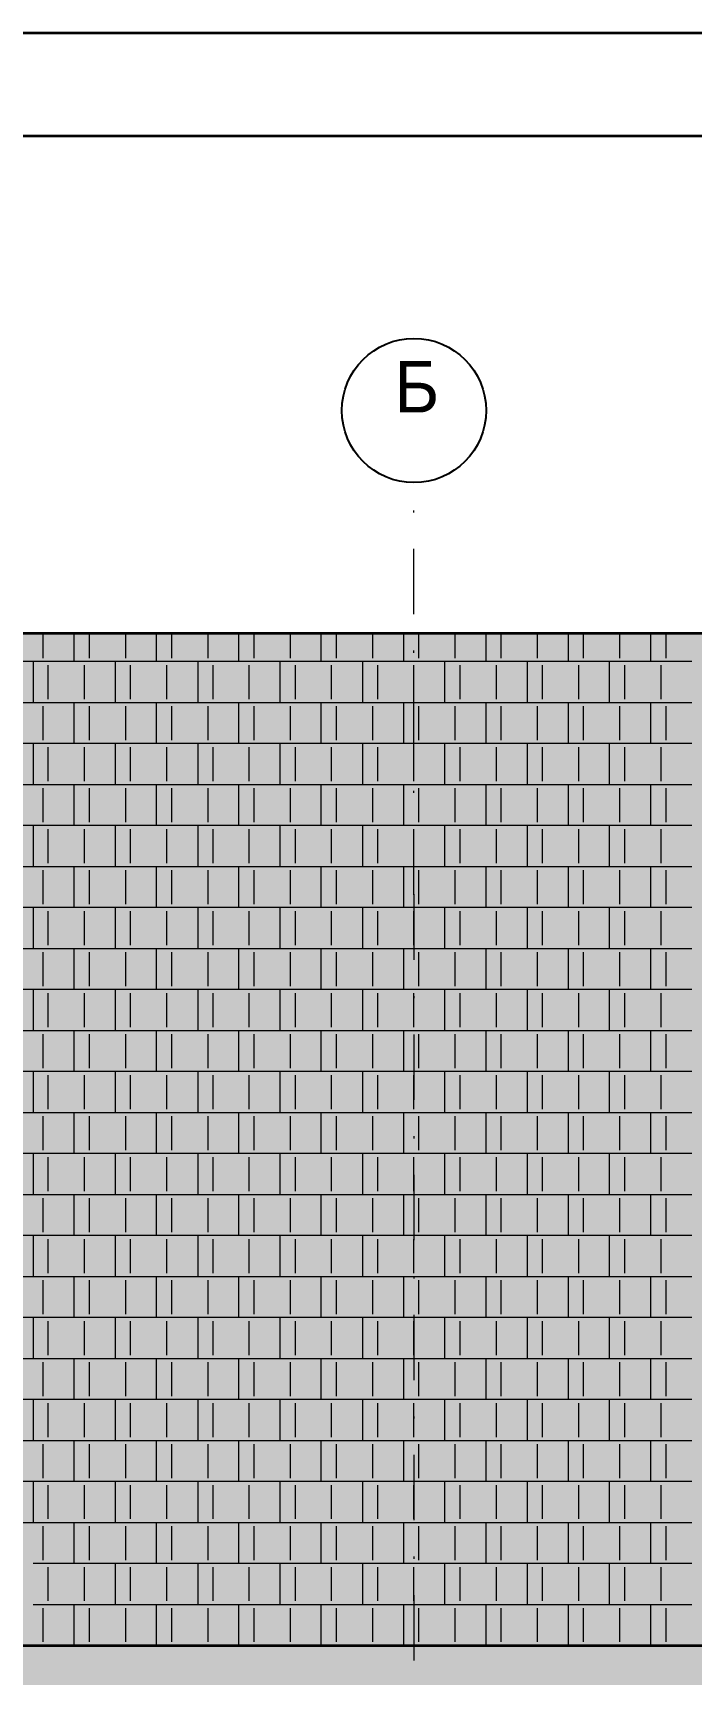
# Model space of a CAD drawing. Header units: millimetres. Extents: x -440 to 2671, y 0 to 297.
# Drawn here: x 2472.1 to 2504.1, y 216.8 to 297 of the extents above; entities that cross this region are included whole.
import ezdxf

# ---------------------------------------------------------------- set-up
doc = ezdxf.new("R2010")
doc.units = ezdxf.units.MM
doc.header["$MEASUREMENT"] = 0
doc.linetypes.add('- Осеви линии', pattern=[6.702778, 3.175, -1.763889, 0, -1.763889])
for name, color, linetype, lineweight, true_color in [('1', 7, 'Continuous', 13, 0x2b2b2b), ('4', 7, 'Continuous', 20, 0x3e3e3e), ('65', 7, 'Continuous', 20, 0x4e4e4e), ('85', 7, 'Continuous', 20, 0x404040)]:
    doc.layers.add(name, color=color, linetype=linetype, lineweight=lineweight, true_color=true_color)
doc.layers.add('41', color=7, linetype='Continuous', lineweight=35)
doc.layers.add('7', color=7, linetype='Continuous', lineweight=25)
doc.layers.add('RGB colored ARCHICAD elements', color=7, linetype='Continuous')
doc.styles.add('GENERATED_STYLE_6', font='GOTHIC.TTF')

# ---------------------------------------------------------------- blocks, each defined once
blk = doc.blocks.new('*X31')
at = {"layer": '1', "color": 250, "linetype": 'Continuous', "lineweight": 13, "true_color": 0x2a2a2a}
for p, q in [((221.504, 266.651), (221.504, 267.842)), ((223.004, 266.48), (223.004, 267.842)), ((223.744, 266.651), (223.744, 267.842)), ((225.504, 266.651), (225.504, 267.842)), ((227.004, 266.48), (227.004, 267.842)), ((227.744, 266.651), (227.744, 267.842)), ((229.504, 266.651), (229.504, 267.842)), ((231.004, 266.48), (231.004, 267.842)), ((231.744, 266.651), (231.744, 267.842)), ((233.504, 266.651), (233.504, 267.842)), ((235.004, 266.48), (235.004, 267.842)), ((235.744, 266.651), (235.744, 267.842)), ((237.504, 266.651), (237.504, 267.842)), ((239.004, 266.48), (239.004, 267.842)), ((239.744, 266.651), (239.744, 267.842)), ((241.504, 266.651), (241.504, 267.842)), ((243.004, 266.48), (243.004, 267.842)), ((243.744, 266.651), (243.744, 267.842)), ((245.504, 266.651), (245.504, 267.842)), ((247.004, 266.48), (247.004, 267.842)), ((247.744, 266.651), (247.744, 267.842)), ((249.504, 266.651), (249.504, 267.842)), ((251.004, 266.48), (251.004, 267.842)), ((251.744, 266.651), (251.744, 267.842)), ((221.004, 266.48), (213.004, 266.48)), ((229.004, 266.48), (221.004, 266.48)), ((221.004, 266.48), (221.004, 264.489)), ((221.744, 264.66), (221.744, 266.309)), ((223.504, 264.66), (223.504, 266.309)), ((225.004, 264.489), (225.004, 266.48)), ((225.744, 264.66), (225.744, 266.309)), ((227.504, 264.66), (227.504, 266.309)), ((237.004, 266.48), (229.004, 266.48)), ((229.004, 266.48), (229.004, 264.489)), ((229.744, 264.66), (229.744, 266.309)), ((231.504, 264.66), (231.504, 266.309)), ((233.004, 264.489), (233.004, 266.48)), ((233.744, 264.66), (233.744, 266.309)), ((235.504, 264.66), (235.504, 266.309)), ((245.004, 266.48), (237.004, 266.48)), ((237.004, 266.48), (237.004, 264.489)), ((237.744, 264.66), (237.744, 266.309)), ((239.504, 264.66), (239.504, 266.309)), ((241.004, 264.489), (241.004, 266.48)), ((241.744, 264.66), (241.744, 266.309)), ((243.504, 264.66), (243.504, 266.309)), ((253.004, 266.48), (245.004, 266.48)), ((245.004, 266.48), (245.004, 264.489)), ((245.744, 264.66), (245.744, 266.309)), ((247.504, 264.66), (247.504, 266.309)), ((249.004, 264.489), (249.004, 266.48)), ((249.744, 264.66), (249.744, 266.309)), ((251.504, 264.66), (251.504, 266.309)), ((213.004, 264.489), (221.004, 264.489)), ((221.004, 264.489), (229.004, 264.489)), ((221.504, 262.669), (221.504, 264.318)), ((223.004, 262.498), (223.004, 264.489)), ((223.744, 262.669), (223.744, 264.318)), ((225.504, 262.669), (225.504, 264.318)), ((227.004, 262.498), (227.004, 264.489)), ((227.744, 262.669), (227.744, 264.318)), ((229.004, 264.489), (237.004, 264.489)), ((229.504, 262.669), (229.504, 264.318)), ((231.004, 262.498), (231.004, 264.489)), ((231.744, 262.669), (231.744, 264.318)), ((233.504, 262.669), (233.504, 264.318)), ((235.004, 262.498), (235.004, 264.489)), ((235.744, 262.669), (235.744, 264.318)), ((237.004, 264.489), (245.004, 264.489)), ((237.504, 262.669), (237.504, 264.318)), ((239.004, 262.498), (239.004, 264.489)), ((239.744, 262.669), (239.744, 264.318)), ((241.504, 262.669), (241.504, 264.318)), ((243.004, 262.498), (243.004, 264.489)), ((243.744, 262.669), (243.744, 264.318)), ((245.004, 264.489), (253.004, 264.489)), ((245.504, 262.669), (245.504, 264.318)), ((247.004, 262.498), (247.004, 264.489)), ((247.744, 262.669), (247.744, 264.318)), ((249.504, 262.669), (249.504, 264.318)), ((251.004, 262.498), (251.004, 264.489)), ((251.744, 262.669), (251.744, 264.318)), ((221.004, 262.498), (213.004, 262.498)), ((229.004, 262.498), (221.004, 262.498)), ((221.004, 262.498), (221.004, 260.508)), ((221.744, 260.679), (221.744, 262.327)), ((223.504, 260.679), (223.504, 262.327)), ((225.004, 260.508), (225.004, 262.498)), ((225.744, 260.679), (225.744, 262.327)), ((227.504, 260.679), (227.504, 262.327)), ((237.004, 262.498), (229.004, 262.498)), ((229.004, 262.498), (229.004, 260.508)), ((229.744, 260.679), (229.744, 262.327)), ((231.504, 260.679), (231.504, 262.327)), ((233.004, 260.508), (233.004, 262.498)), ((233.744, 260.679), (233.744, 262.327)), ((235.504, 260.679), (235.504, 262.327)), ((245.004, 262.498), (237.004, 262.498)), ((237.004, 262.498), (237.004, 260.508)), ((237.744, 260.679), (237.744, 262.327)), ((239.504, 260.679), (239.504, 262.327)), ((241.004, 260.508), (241.004, 262.498)), ((241.744, 260.679), (241.744, 262.327)), ((243.504, 260.679), (243.504, 262.327)), ((253.004, 262.498), (245.004, 262.498)), ((245.004, 262.498), (245.004, 260.508)), ((245.744, 260.679), (245.744, 262.327)), ((247.504, 260.679), (247.504, 262.327)), ((249.004, 260.508), (249.004, 262.498)), ((249.744, 260.679), (249.744, 262.327)), ((251.504, 260.679), (251.504, 262.327)), ((213.004, 260.508), (221.004, 260.508)), ((221.004, 260.508), (229.004, 260.508)), ((221.504, 258.688), (221.504, 260.337)), ((223.004, 258.517), (223.004, 260.508)), ((223.744, 258.688), (223.744, 260.337)), ((225.504, 258.688), (225.504, 260.337)), ((227.004, 258.517), (227.004, 260.508)), ((227.744, 258.688), (227.744, 260.337)), ((229.004, 260.508), (237.004, 260.508)), ((229.504, 258.688), (229.504, 260.337)), ((231.004, 258.517), (231.004, 260.508)), ((231.744, 258.688), (231.744, 260.337)), ((233.504, 258.688), (233.504, 260.337)), ((235.004, 258.517), (235.004, 260.508)), ((235.744, 258.688), (235.744, 260.337)), ((237.004, 260.508), (245.004, 260.508)), ((237.504, 258.688), (237.504, 260.337)), ((239.004, 258.517), (239.004, 260.508)), ((239.744, 258.688), (239.744, 260.337)), ((241.504, 258.688), (241.504, 260.337)), ((243.004, 258.517), (243.004, 260.508)), ((243.744, 258.688), (243.744, 260.337)), ((245.004, 260.508), (253.004, 260.508)), ((245.504, 258.688), (245.504, 260.337)), ((247.004, 258.517), (247.004, 260.508)), ((247.744, 258.688), (247.744, 260.337)), ((249.504, 258.688), (249.504, 260.337)), ((251.004, 258.517), (251.004, 260.508)), ((251.744, 258.688), (251.744, 260.337)), ((221.004, 258.517), (213.004, 258.517)), ((229.004, 258.517), (221.004, 258.517)), ((221.004, 258.517), (221.004, 256.527)), ((221.744, 256.698), (221.744, 258.346)), ((223.504, 256.698), (223.504, 258.346)), ((225.004, 256.527), (225.004, 258.517)), ((225.744, 256.698), (225.744, 258.346)), ((227.504, 256.698), (227.504, 258.346)), ((237.004, 258.517), (229.004, 258.517)), ((229.004, 258.517), (229.004, 256.527)), ((229.744, 256.698), (229.744, 258.346)), ((231.504, 256.698), (231.504, 258.346)), ((233.004, 256.527), (233.004, 258.517)), ((233.744, 256.698), (233.744, 258.346)), ((235.504, 256.698), (235.504, 258.346)), ((245.004, 258.517), (237.004, 258.517)), ((237.004, 258.517), (237.004, 256.527)), ((237.744, 256.698), (237.744, 258.346)), ((239.504, 256.698), (239.504, 258.346)), ((241.004, 256.527), (241.004, 258.517)), ((241.744, 256.698), (241.744, 258.346)), ((243.504, 256.698), (243.504, 258.346)), ((253.004, 258.517), (245.004, 258.517)), ((245.004, 258.517), (245.004, 256.527)), ((245.744, 256.698), (245.744, 258.346)), ((247.504, 256.698), (247.504, 258.346)), ((249.004, 256.527), (249.004, 258.517)), ((249.744, 256.698), (249.744, 258.346)), ((251.504, 256.698), (251.504, 258.346)), ((213.004, 256.527), (221.004, 256.527)), ((221.004, 256.527), (229.004, 256.527)), ((221.504, 254.707), (221.504, 256.356)), ((223.004, 254.536), (223.004, 256.527)), ((223.744, 254.707), (223.744, 256.356)), ((225.504, 254.707), (225.504, 256.356)), ((227.004, 254.536), (227.004, 256.527)), ((227.744, 254.707), (227.744, 256.356)), ((229.004, 256.527), (237.004, 256.527)), ((229.504, 254.707), (229.504, 256.356)), ((231.004, 254.536), (231.004, 256.527)), ((231.744, 254.707), (231.744, 256.356)), ((233.504, 254.707), (233.504, 256.356)), ((235.004, 254.536), (235.004, 256.527)), ((235.744, 254.707), (235.744, 256.356)), ((237.004, 256.527), (245.004, 256.527)), ((237.504, 254.707), (237.504, 256.356)), ((239.004, 254.536), (239.004, 256.527)), ((239.744, 254.707), (239.744, 256.356)), ((241.504, 254.707), (241.504, 256.356)), ((243.004, 254.536), (243.004, 256.527)), ((243.744, 254.707), (243.744, 256.356)), ((245.004, 256.527), (253.004, 256.527)), ((245.504, 254.707), (245.504, 256.356)), ((247.004, 254.536), (247.004, 256.527)), ((247.744, 254.707), (247.744, 256.356)), ((249.504, 254.707), (249.504, 256.356)), ((251.004, 254.536), (251.004, 256.527)), ((251.744, 254.707), (251.744, 256.356)), ((221.004, 254.536), (213.004, 254.536)), ((229.004, 254.536), (221.004, 254.536)), ((221.004, 254.536), (221.004, 252.546)), ((221.744, 252.717), (221.744, 254.365)), ((223.504, 252.717), (223.504, 254.365)), ((225.004, 252.546), (225.004, 254.536)), ((225.744, 252.717), (225.744, 254.365)), ((227.504, 252.717), (227.504, 254.365)), ((237.004, 254.536), (229.004, 254.536)), ((229.004, 254.536), (229.004, 252.546)), ((229.744, 252.717), (229.744, 254.365)), ((231.504, 252.717), (231.504, 254.365)), ((233.004, 252.546), (233.004, 254.536)), ((233.744, 252.717), (233.744, 254.365)), ((235.504, 252.717), (235.504, 254.365)), ((245.004, 254.536), (237.004, 254.536)), ((237.004, 254.536), (237.004, 252.546)), ((237.744, 252.717), (237.744, 254.365)), ((239.504, 252.717), (239.504, 254.365)), ((241.004, 252.546), (241.004, 254.536)), ((241.744, 252.717), (241.744, 254.365)), ((243.504, 252.717), (243.504, 254.365)), ((253.004, 254.536), (245.004, 254.536)), ((245.004, 254.536), (245.004, 252.546)), ((245.744, 252.717), (245.744, 254.365)), ((247.504, 252.717), (247.504, 254.365)), ((249.004, 252.546), (249.004, 254.536)), ((249.744, 252.717), (249.744, 254.365)), ((251.504, 252.717), (251.504, 254.365)), ((213.004, 252.546), (221.004, 252.546)), ((221.004, 252.546), (229.004, 252.546)), ((221.504, 250.726), (221.504, 252.375)), ((223.004, 250.555), (223.004, 252.546)), ((223.744, 250.726), (223.744, 252.375)), ((225.504, 250.726), (225.504, 252.375)), ((227.004, 250.555), (227.004, 252.546)), ((227.744, 250.726), (227.744, 252.375)), ((229.004, 252.546), (237.004, 252.546)), ((229.504, 250.726), (229.504, 252.375)), ((231.004, 250.555), (231.004, 252.546)), ((231.744, 250.726), (231.744, 252.375)), ((233.504, 250.726), (233.504, 252.375)), ((235.004, 250.555), (235.004, 252.546)), ((235.744, 250.726), (235.744, 252.375)), ((237.004, 252.546), (245.004, 252.546)), ((237.504, 250.726), (237.504, 252.375)), ((239.004, 250.555), (239.004, 252.546)), ((239.744, 250.726), (239.744, 252.375)), ((241.504, 250.726), (241.504, 252.375)), ((243.004, 250.555), (243.004, 252.546)), ((243.744, 250.726), (243.744, 252.375)), ((245.004, 252.546), (253.004, 252.546)), ((245.504, 250.726), (245.504, 252.375)), ((247.004, 250.555), (247.004, 252.546)), ((247.744, 250.726), (247.744, 252.375)), ((249.504, 250.726), (249.504, 252.375)), ((251.004, 250.555), (251.004, 252.546)), ((251.744, 250.726), (251.744, 252.375)), ((221.004, 250.555), (213.004, 250.555)), ((229.004, 250.555), (221.004, 250.555)), ((221.004, 250.555), (221.004, 248.565)), ((221.744, 248.736), (221.744, 250.384)), ((223.504, 248.736), (223.504, 250.384)), ((225.004, 248.565), (225.004, 250.555)), ((225.744, 248.736), (225.744, 250.384)), ((227.504, 248.736), (227.504, 250.384)), ((237.004, 250.555), (229.004, 250.555)), ((229.004, 250.555), (229.004, 248.565)), ((229.744, 248.736), (229.744, 250.384)), ((231.504, 248.736), (231.504, 250.384)), ((233.004, 248.565), (233.004, 250.555)), ((233.744, 248.736), (233.744, 250.384)), ((235.504, 248.736), (235.504, 250.384)), ((245.004, 250.555), (237.004, 250.555)), ((237.004, 250.555), (237.004, 248.565)), ((237.744, 248.736), (237.744, 250.384)), ((239.504, 248.736), (239.504, 250.384)), ((241.004, 248.565), (241.004, 250.555)), ((241.744, 248.736), (241.744, 250.384)), ((243.504, 248.736), (243.504, 250.384)), ((253.004, 250.555), (245.004, 250.555)), ((245.004, 250.555), (245.004, 248.565)), ((245.744, 248.736), (245.744, 250.384)), ((247.504, 248.736), (247.504, 250.384)), ((249.004, 248.565), (249.004, 250.555)), ((249.744, 248.736), (249.744, 250.384)), ((251.504, 248.736), (251.504, 250.384)), ((213.004, 248.565), (221.004, 248.565)), ((221.004, 248.565), (229.004, 248.565)), ((221.504, 246.745), (221.504, 248.394)), ((223.004, 246.574), (223.004, 248.565)), ((223.744, 246.745), (223.744, 248.394)), ((225.504, 246.745), (225.504, 248.394)), ((227.004, 246.574), (227.004, 248.565)), ((227.744, 246.745), (227.744, 248.394)), ((229.004, 248.565), (237.004, 248.565)), ((229.504, 246.745), (229.504, 248.394)), ((231.004, 246.574), (231.004, 248.565)), ((231.744, 246.745), (231.744, 248.394)), ((233.504, 246.745), (233.504, 248.394)), ((235.004, 246.574), (235.004, 248.565)), ((235.744, 246.745), (235.744, 248.394)), ((237.004, 248.565), (245.004, 248.565)), ((237.504, 246.745), (237.504, 248.394)), ((239.004, 246.574), (239.004, 248.565)), ((239.744, 246.745), (239.744, 248.394)), ((241.504, 246.745), (241.504, 248.394)), ((243.004, 246.574), (243.004, 248.565)), ((243.744, 246.745), (243.744, 248.394)), ((245.004, 248.565), (253.004, 248.565)), ((245.504, 246.745), (245.504, 248.394)), ((247.004, 246.574), (247.004, 248.565)), ((247.744, 246.745), (247.744, 248.394)), ((249.504, 246.745), (249.504, 248.394)), ((251.004, 246.574), (251.004, 248.565)), ((251.744, 246.745), (251.744, 248.394)), ((221.004, 246.574), (213.004, 246.574)), ((229.004, 246.574), (221.004, 246.574)), ((221.004, 246.574), (221.004, 244.583)), ((221.744, 244.754), (221.744, 246.403)), ((223.504, 244.754), (223.504, 246.403)), ((225.004, 244.583), (225.004, 246.574)), ((225.744, 244.754), (225.744, 246.403)), ((227.504, 244.754), (227.504, 246.403)), ((237.004, 246.574), (229.004, 246.574)), ((229.004, 246.574), (229.004, 244.583)), ((229.744, 244.754), (229.744, 246.403)), ((231.504, 244.754), (231.504, 246.403)), ((233.004, 244.583), (233.004, 246.574)), ((233.744, 244.754), (233.744, 246.403)), ((235.504, 244.754), (235.504, 246.403)), ((245.004, 246.574), (237.004, 246.574)), ((237.004, 246.574), (237.004, 244.583)), ((237.744, 244.754), (237.744, 246.403)), ((239.504, 244.754), (239.504, 246.403)), ((241.004, 244.583), (241.004, 246.574)), ((241.744, 244.754), (241.744, 246.403)), ((243.504, 244.754), (243.504, 246.403)), ((253.004, 246.574), (245.004, 246.574)), ((245.004, 246.574), (245.004, 244.583)), ((245.744, 244.754), (245.744, 246.403)), ((247.504, 244.754), (247.504, 246.403)), ((249.004, 244.583), (249.004, 246.574)), ((249.744, 244.754), (249.744, 246.403)), ((251.504, 244.754), (251.504, 246.403)), ((213.004, 244.583), (221.004, 244.583)), ((221.004, 244.583), (229.004, 244.583)), ((221.504, 242.764), (221.504, 244.412)), ((223.004, 242.593), (223.004, 244.583)), ((223.744, 242.764), (223.744, 244.412)), ((225.504, 242.764), (225.504, 244.412)), ((227.004, 242.593), (227.004, 244.583)), ((227.744, 242.764), (227.744, 244.412)), ((229.004, 244.583), (237.004, 244.583)), ((229.504, 242.764), (229.504, 244.412)), ((231.004, 242.593), (231.004, 244.583)), ((231.744, 242.764), (231.744, 244.412)), ((233.504, 242.764), (233.504, 244.412)), ((235.004, 242.593), (235.004, 244.583)), ((235.744, 242.764), (235.744, 244.412)), ((237.004, 244.583), (245.004, 244.583)), ((237.504, 242.764), (237.504, 244.412)), ((239.004, 242.593), (239.004, 244.583)), ((239.744, 242.764), (239.744, 244.412)), ((241.504, 242.764), (241.504, 244.412)), ((243.004, 242.593), (243.004, 244.583)), ((243.744, 242.764), (243.744, 244.412)), ((245.004, 244.583), (253.004, 244.583)), ((245.504, 242.764), (245.504, 244.412)), ((247.004, 242.593), (247.004, 244.583)), ((247.744, 242.764), (247.744, 244.412)), ((249.504, 242.764), (249.504, 244.412)), ((251.004, 242.593), (251.004, 244.583)), ((251.744, 242.764), (251.744, 244.412)), ((221.004, 242.593), (213.004, 242.593)), ((229.004, 242.593), (221.004, 242.593)), ((221.004, 242.593), (221.004, 240.602)), ((221.744, 240.773), (221.744, 242.422)), ((223.504, 240.773), (223.504, 242.422)), ((225.004, 240.602), (225.004, 242.593)), ((225.744, 240.773), (225.744, 242.422)), ((227.504, 240.773), (227.504, 242.422)), ((237.004, 242.593), (229.004, 242.593)), ((229.004, 242.593), (229.004, 240.602)), ((229.744, 240.773), (229.744, 242.422)), ((231.504, 240.773), (231.504, 242.422)), ((233.004, 240.602), (233.004, 242.593)), ((233.744, 240.773), (233.744, 242.422)), ((235.504, 240.773), (235.504, 242.422)), ((245.004, 242.593), (237.004, 242.593)), ((237.004, 242.593), (237.004, 240.602)), ((237.744, 240.773), (237.744, 242.422)), ((239.504, 240.773), (239.504, 242.422)), ((241.004, 240.602), (241.004, 242.593)), ((241.744, 240.773), (241.744, 242.422)), ((243.504, 240.773), (243.504, 242.422)), ((253.004, 242.593), (245.004, 242.593)), ((245.004, 242.593), (245.004, 240.602)), ((245.744, 240.773), (245.744, 242.422)), ((247.504, 240.773), (247.504, 242.422)), ((249.004, 240.602), (249.004, 242.593)), ((249.744, 240.773), (249.744, 242.422)), ((251.504, 240.773), (251.504, 242.422)), ((213.004, 240.602), (221.004, 240.602)), ((221.004, 240.602), (229.004, 240.602)), ((221.504, 238.783), (221.504, 240.431)), ((223.004, 238.612), (223.004, 240.602)), ((223.744, 238.783), (223.744, 240.431)), ((225.504, 238.783), (225.504, 240.431)), ((227.004, 238.612), (227.004, 240.602)), ((227.744, 238.783), (227.744, 240.431)), ((229.004, 240.602), (237.004, 240.602)), ((229.504, 238.783), (229.504, 240.431)), ((231.004, 238.612), (231.004, 240.602)), ((231.744, 238.783), (231.744, 240.431)), ((233.504, 238.783), (233.504, 240.431)), ((235.004, 238.612), (235.004, 240.602)), ((235.744, 238.783), (235.744, 240.431)), ((237.004, 240.602), (245.004, 240.602)), ((237.504, 238.783), (237.504, 240.431)), ((239.004, 238.612), (239.004, 240.602)), ((239.744, 238.783), (239.744, 240.431)), ((241.504, 238.783), (241.504, 240.431)), ((243.004, 238.612), (243.004, 240.602)), ((243.744, 238.783), (243.744, 240.431)), ((245.004, 240.602), (253.004, 240.602)), ((245.504, 238.783), (245.504, 240.431)), ((247.004, 238.612), (247.004, 240.602)), ((247.744, 238.783), (247.744, 240.431)), ((249.504, 238.783), (249.504, 240.431)), ((251.004, 238.612), (251.004, 240.602)), ((251.744, 238.783), (251.744, 240.431)), ((221.004, 238.612), (213.004, 238.612)), ((229.004, 238.612), (221.004, 238.612)), ((221.004, 238.612), (221.004, 236.621)), ((221.744, 236.792), (221.744, 238.441)), ((223.504, 236.792), (223.504, 238.441)), ((225.004, 236.621), (225.004, 238.612)), ((225.744, 236.792), (225.744, 238.441)), ((227.504, 236.792), (227.504, 238.441)), ((237.004, 238.612), (229.004, 238.612)), ((229.004, 238.612), (229.004, 236.621)), ((229.744, 236.792), (229.744, 238.441)), ((231.504, 236.792), (231.504, 238.441)), ((233.004, 236.621), (233.004, 238.612)), ((233.744, 236.792), (233.744, 238.441)), ((235.504, 236.792), (235.504, 238.441)), ((245.004, 238.612), (237.004, 238.612)), ((237.004, 238.612), (237.004, 236.621)), ((237.744, 236.792), (237.744, 238.441)), ((239.504, 236.792), (239.504, 238.441)), ((241.004, 236.621), (241.004, 238.612)), ((241.744, 236.792), (241.744, 238.441)), ((243.504, 236.792), (243.504, 238.441)), ((253.004, 238.612), (245.004, 238.612)), ((245.004, 238.612), (245.004, 236.621)), ((245.744, 236.792), (245.744, 238.441)), ((247.504, 236.792), (247.504, 238.441)), ((249.004, 236.621), (249.004, 238.612)), ((249.744, 236.792), (249.744, 238.441)), ((251.504, 236.792), (251.504, 238.441)), ((213.004, 236.621), (221.004, 236.621)), ((221.004, 236.621), (229.004, 236.621)), ((223.004, 234.631), (223.004, 236.621)), ((227.004, 234.631), (227.004, 236.621)), ((229.004, 236.621), (237.004, 236.621)), ((231.004, 234.631), (231.004, 236.621)), ((235.004, 234.631), (235.004, 236.621)), ((237.004, 236.621), (245.004, 236.621)), ((239.004, 234.631), (239.004, 236.621)), ((243.004, 234.631), (243.004, 236.621)), ((245.004, 236.621), (253.004, 236.621)), ((247.004, 234.631), (247.004, 236.621)), ((251.004, 234.631), (251.004, 236.621)), ((221.504, 234.802), (221.504, 236.45)), ((223.744, 234.802), (223.744, 236.45)), ((225.504, 234.802), (225.504, 236.45)), ((227.744, 234.802), (227.744, 236.45)), ((229.504, 234.802), (229.504, 236.45)), ((231.744, 234.802), (231.744, 236.45)), ((233.504, 234.802), (233.504, 236.45)), ((235.744, 234.802), (235.744, 236.45)), ((237.504, 234.802), (237.504, 236.45)), ((239.744, 234.802), (239.744, 236.45)), ((241.504, 234.802), (241.504, 236.45)), ((243.744, 234.802), (243.744, 236.45)), ((245.504, 234.802), (245.504, 236.45)), ((247.744, 234.802), (247.744, 236.45)), ((249.504, 234.802), (249.504, 236.45)), ((251.744, 234.802), (251.744, 236.45)), ((221.004, 234.631), (213.004, 234.631)), ((229.004, 234.631), (221.004, 234.631)), ((221.004, 234.631), (221.004, 232.64)), ((221.744, 232.811), (221.744, 234.46)), ((223.504, 232.811), (223.504, 234.46)), ((225.004, 232.64), (225.004, 234.631)), ((225.744, 232.811), (225.744, 234.46)), ((227.504, 232.811), (227.504, 234.46)), ((237.004, 234.631), (229.004, 234.631)), ((229.004, 234.631), (229.004, 232.64)), ((229.744, 232.811), (229.744, 234.46)), ((231.504, 232.811), (231.504, 234.46)), ((233.004, 232.64), (233.004, 234.631)), ((233.744, 232.811), (233.744, 234.46)), ((235.504, 232.811), (235.504, 234.46)), ((245.004, 234.631), (237.004, 234.631)), ((237.004, 234.631), (237.004, 232.64)), ((237.744, 232.811), (237.744, 234.46)), ((239.504, 232.811), (239.504, 234.46)), ((241.004, 232.64), (241.004, 234.631)), ((241.744, 232.811), (241.744, 234.46)), ((243.504, 232.811), (243.504, 234.46)), ((253.004, 234.631), (245.004, 234.631)), ((245.004, 234.631), (245.004, 232.64)), ((245.744, 232.811), (245.744, 234.46)), ((247.504, 232.811), (247.504, 234.46)), ((249.004, 232.64), (249.004, 234.631)), ((249.744, 232.811), (249.744, 234.46)), ((251.504, 232.811), (251.504, 234.46)), ((213.004, 232.64), (221.004, 232.64)), ((221.004, 232.64), (229.004, 232.64)), ((223.004, 230.65), (223.004, 232.64)), ((227.004, 230.65), (227.004, 232.64)), ((229.004, 232.64), (237.004, 232.64)), ((231.004, 230.65), (231.004, 232.64)), ((235.004, 230.65), (235.004, 232.64)), ((237.004, 232.64), (245.004, 232.64)), ((239.004, 230.65), (239.004, 232.64)), ((243.004, 230.65), (243.004, 232.64)), ((245.004, 232.64), (253.004, 232.64)), ((247.004, 230.65), (247.004, 232.64)), ((251.004, 230.65), (251.004, 232.64)), ((221.504, 230.821), (221.504, 232.469)), ((223.744, 230.821), (223.744, 232.469)), ((225.504, 230.821), (225.504, 232.469)), ((227.744, 230.821), (227.744, 232.469)), ((229.504, 230.821), (229.504, 232.469)), ((231.744, 230.821), (231.744, 232.469)), ((233.504, 230.821), (233.504, 232.469)), ((235.744, 230.821), (235.744, 232.469)), ((237.504, 230.821), (237.504, 232.469)), ((239.744, 230.821), (239.744, 232.469)), ((241.504, 230.821), (241.504, 232.469)), ((243.744, 230.821), (243.744, 232.469)), ((245.504, 230.821), (245.504, 232.469)), ((247.744, 230.821), (247.744, 232.469)), ((249.504, 230.821), (249.504, 232.469)), ((251.744, 230.821), (251.744, 232.469)), ((221.004, 230.65), (213.004, 230.65)), ((229.004, 230.65), (221.004, 230.65)), ((221.004, 230.65), (221.004, 228.659)), ((221.744, 228.83), (221.744, 230.479)), ((223.504, 228.83), (223.504, 230.479)), ((225.004, 228.659), (225.004, 230.65)), ((225.744, 228.83), (225.744, 230.479)), ((227.504, 228.83), (227.504, 230.479)), ((237.004, 230.65), (229.004, 230.65)), ((229.004, 230.65), (229.004, 228.659)), ((229.744, 228.83), (229.744, 230.479)), ((231.504, 228.83), (231.504, 230.479)), ((233.004, 228.659), (233.004, 230.65)), ((233.744, 228.83), (233.744, 230.479)), ((235.504, 228.83), (235.504, 230.479)), ((245.004, 230.65), (237.004, 230.65)), ((237.004, 230.65), (237.004, 228.659)), ((237.744, 228.83), (237.744, 230.479)), ((239.504, 228.83), (239.504, 230.479)), ((241.004, 228.659), (241.004, 230.65)), ((241.744, 228.83), (241.744, 230.479)), ((243.504, 228.83), (243.504, 230.479)), ((253.004, 230.65), (245.004, 230.65)), ((245.004, 230.65), (245.004, 228.659)), ((245.744, 228.83), (245.744, 230.479)), ((247.504, 228.83), (247.504, 230.479)), ((249.004, 228.659), (249.004, 230.65)), ((249.744, 228.83), (249.744, 230.479)), ((251.504, 228.83), (251.504, 230.479)), ((213.004, 228.659), (221.004, 228.659)), ((221.004, 228.659), (229.004, 228.659)), ((223.004, 226.668), (223.004, 228.659)), ((227.004, 226.668), (227.004, 228.659)), ((229.004, 228.659), (237.004, 228.659)), ((231.004, 226.668), (231.004, 228.659)), ((235.004, 226.668), (235.004, 228.659)), ((237.004, 228.659), (245.004, 228.659)), ((239.004, 226.668), (239.004, 228.659)), ((243.004, 226.668), (243.004, 228.659)), ((245.004, 228.659), (253.004, 228.659)), ((247.004, 226.668), (247.004, 228.659)), ((251.004, 226.668), (251.004, 228.659)), ((221.504, 226.839), (221.504, 228.488)), ((223.744, 226.839), (223.744, 228.488)), ((225.504, 226.839), (225.504, 228.488)), ((227.744, 226.839), (227.744, 228.488)), ((229.504, 226.839), (229.504, 228.488)), ((231.744, 226.839), (231.744, 228.488)), ((233.504, 226.839), (233.504, 228.488)), ((235.744, 226.839), (235.744, 228.488)), ((237.504, 226.839), (237.504, 228.488)), ((239.744, 226.839), (239.744, 228.488)), ((241.504, 226.839), (241.504, 228.488)), ((243.744, 226.839), (243.744, 228.488)), ((245.504, 226.839), (245.504, 228.488)), ((247.744, 226.839), (247.744, 228.488)), ((249.504, 226.839), (249.504, 228.488)), ((251.744, 226.839), (251.744, 228.488)), ((221.004, 226.668), (213.004, 226.668)), ((229.004, 226.668), (221.004, 226.668)), ((221.004, 226.668), (221.004, 224.678)), ((221.744, 224.849), (221.744, 226.497)), ((223.504, 224.849), (223.504, 226.497)), ((225.004, 224.678), (225.004, 226.668)), ((225.744, 224.849), (225.744, 226.497)), ((227.504, 224.849), (227.504, 226.497)), ((237.004, 226.668), (229.004, 226.668)), ((229.004, 226.668), (229.004, 224.678)), ((229.744, 224.849), (229.744, 226.497)), ((231.504, 224.849), (231.504, 226.497)), ((233.004, 224.678), (233.004, 226.668)), ((233.744, 224.849), (233.744, 226.497)), ((235.504, 224.849), (235.504, 226.497)), ((245.004, 226.668), (237.004, 226.668)), ((237.004, 226.668), (237.004, 224.678)), ((237.744, 224.849), (237.744, 226.497)), ((239.504, 224.849), (239.504, 226.497)), ((241.004, 224.678), (241.004, 226.668)), ((241.744, 224.849), (241.744, 226.497)), ((243.504, 224.849), (243.504, 226.497)), ((253.004, 226.668), (245.004, 226.668)), ((245.004, 226.668), (245.004, 224.678)), ((245.744, 224.849), (245.744, 226.497)), ((247.504, 224.849), (247.504, 226.497)), ((249.004, 224.678), (249.004, 226.668)), ((249.744, 224.849), (249.744, 226.497)), ((251.504, 224.849), (251.504, 226.497)), ((213.004, 224.678), (221.004, 224.678)), ((221.004, 224.678), (229.004, 224.678)), ((223.004, 222.687), (223.004, 224.678)), ((227.004, 222.687), (227.004, 224.678)), ((229.004, 224.678), (237.004, 224.678)), ((231.004, 222.687), (231.004, 224.678)), ((235.004, 222.687), (235.004, 224.678)), ((237.004, 224.678), (245.004, 224.678)), ((239.004, 222.687), (239.004, 224.678)), ((243.004, 222.687), (243.004, 224.678)), ((245.004, 224.678), (253.004, 224.678)), ((247.004, 222.687), (247.004, 224.678)), ((251.004, 222.687), (251.004, 224.678)), ((221.504, 222.858), (221.504, 224.507)), ((223.744, 222.858), (223.744, 224.507)), ((225.504, 222.858), (225.504, 224.507)), ((227.744, 222.858), (227.744, 224.507)), ((229.504, 222.858), (229.504, 224.507)), ((231.744, 222.858), (231.744, 224.507)), ((233.504, 222.858), (233.504, 224.507)), ((235.744, 222.858), (235.744, 224.507)), ((237.504, 222.858), (237.504, 224.507)), ((239.744, 222.858), (239.744, 224.507)), ((241.504, 222.858), (241.504, 224.507)), ((243.744, 222.858), (243.744, 224.507)), ((245.504, 222.858), (245.504, 224.507)), ((247.744, 222.858), (247.744, 224.507)), ((249.504, 222.858), (249.504, 224.507)), ((251.744, 222.858), (251.744, 224.507)), ((229.004, 222.687), (221.004, 222.687)), ((221.744, 220.868), (221.744, 222.516)), ((223.504, 220.868), (223.504, 222.516)), ((225.004, 220.697), (225.004, 222.687)), ((225.744, 220.868), (225.744, 222.516)), ((227.504, 220.868), (227.504, 222.516)), ((237.004, 222.687), (229.004, 222.687)), ((229.004, 222.687), (229.004, 220.697)), ((229.744, 220.868), (229.744, 222.516)), ((231.504, 220.868), (231.504, 222.516)), ((233.004, 220.697), (233.004, 222.687)), ((233.744, 220.868), (233.744, 222.516)), ((235.504, 220.868), (235.504, 222.516)), ((245.004, 222.687), (237.004, 222.687)), ((237.004, 222.687), (237.004, 220.697)), ((237.744, 220.868), (237.744, 222.516)), ((239.504, 220.868), (239.504, 222.516)), ((241.004, 220.697), (241.004, 222.687)), ((241.744, 220.868), (241.744, 222.516)), ((243.504, 220.868), (243.504, 222.516)), ((253.004, 222.687), (245.004, 222.687)), ((245.004, 222.687), (245.004, 220.697)), ((245.744, 220.868), (245.744, 222.516)), ((247.504, 220.868), (247.504, 222.516)), ((249.004, 220.697), (249.004, 222.687)), ((249.744, 220.868), (249.744, 222.516)), ((251.504, 220.868), (251.504, 222.516)), ((221.004, 220.697), (229.004, 220.697)), ((223.004, 218.706), (223.004, 220.697)), ((227.004, 218.706), (227.004, 220.697)), ((229.004, 220.697), (237.004, 220.697)), ((231.004, 218.706), (231.004, 220.697)), ((235.004, 218.706), (235.004, 220.697)), ((237.004, 220.697), (245.004, 220.697)), ((239.004, 218.706), (239.004, 220.697)), ((243.004, 218.706), (243.004, 220.697)), ((245.004, 220.697), (253.004, 220.697)), ((247.004, 218.706), (247.004, 220.697)), ((251.004, 218.706), (251.004, 220.697)), ((221.504, 218.877), (221.504, 220.526)), ((223.744, 218.877), (223.744, 220.526)), ((225.504, 218.877), (225.504, 220.526)), ((227.744, 218.877), (227.744, 220.526)), ((229.504, 218.877), (229.504, 220.526)), ((231.744, 218.877), (231.744, 220.526)), ((233.504, 218.877), (233.504, 220.526)), ((235.744, 218.877), (235.744, 220.526)), ((237.504, 218.877), (237.504, 220.526)), ((239.744, 218.877), (239.744, 220.526)), ((241.504, 218.877), (241.504, 220.526)), ((243.744, 218.877), (243.744, 220.526)), ((245.504, 218.877), (245.504, 220.526)), ((247.744, 218.877), (247.744, 220.526)), ((249.504, 218.877), (249.504, 220.526)), ((251.744, 218.877), (251.744, 220.526)), ((229.004, 218.706), (221.004, 218.706)), ((237.004, 218.706), (229.004, 218.706)), ((245.004, 218.706), (237.004, 218.706)), ((253.004, 218.706), (245.004, 218.706))]:
    blk.add_line(p, q, dxfattribs=at)

msp = doc.modelspace()

# ---------------------------------------------------------------- hatches: boundary and pattern name
at = {"layer": 'RGB colored ARCHICAD elements', "linetype": 'Continuous', "lineweight": 0, "true_color": 0x7a7878}
h = msp.add_hatch(color=8, dxfattribs=at)
h.paths.add_polyline_path([(2416.133, 267.842), (2416.133, 218.706), (2554.133, 218.706), (2554.133, 262.383), (2539.133, 267.842)])
h.paths.add_polyline_path([(2519.101, 235.04), (2519.025, 235.18), (2519.025, 241.172), (2521.025, 241.172), (2521.025, 235.18), (2520.949, 235.04), (2520.732, 234.922), (2520.407, 234.843), (2520.025, 234.816), (2519.642, 234.843), (2519.318, 234.922)], flags=0)
at = {"layer": 'RGB colored ARCHICAD elements', "linetype": 'Continuous', "lineweight": 0, "true_color": 0xccbeac}
msp.add_hatch(color=9, dxfattribs=at).paths.add_polyline_path([(2416.133, 218.706), (2416.133, 216.791), (2554.133, 216.791), (2554.133, 218.706)])

# ---------------------------------------------------------------- linework, layer by layer
at = {"layer": '4', "color": 250, "linetype": '- Осеви линии', "lineweight": 20, "true_color": 0x2a2a2a}
for q in [(2490.633, 275.172), (2490.633, 85.172)]:
    msp.add_line((2490.633, 255.172), q, dxfattribs=at)
msp.add_point((2490.633, 255.172), dxfattribs=at)
msp.add_point((2490.633, 255.172), dxfattribs=at)
at = {"layer": '41', "linetype": 'Continuous', "lineweight": 35}
for p, q in [((2539.133, 267.842), (2416.133, 267.842)), ((2416.133, 218.706), (2554.133, 218.706))]:
    msp.add_line(p, q, dxfattribs=at)
at = {"layer": '41', "color": 7, "linetype": 'Continuous', "lineweight": 35, "flags": 128}
for points in [[(2671.129, 297), (2251.129, 297), (2251.129, 0), (2671.129, 0)], [(2666.129, 292), (2276.129, 292), (2276.129, 5), (2666.129, 5)]]:
    msp.add_lwpolyline(points, close=True, dxfattribs=at)
at = {"layer": '7', "color": 250, "linetype": 'Continuous', "lineweight": 25, "true_color": 0x2a2a2a}
msp.add_circle((2490.633, 278.672), 3.5, dxfattribs=at)
at = {"layer": '85', "linetype": 'Continuous', "lineweight": 20}
msp.add_line((2394.349, 267.842), (2528.133, 267.842), dxfattribs=at)

# ---------------------------------------------------------------- block references
at = {"layer": '65', "color": 250, "linetype": 'Continuous', "lineweight": 20, "true_color": 0x2a2a2a}
msp.add_blockref('*X31', (2251.129, 0), dxfattribs=at)

# ---------------------------------------------------------------- texts
at = {"layer": '1', "linetype": 'Continuous', "lineweight": 13, "insert": (2489.672, 281.076), "char_height": 2.5, "attachment_point": 1, "style": 'GENERATED_STYLE_6'}
msp.add_mtext('\\A1;{\\pql;\\pt0;\\fCentury Gothic|b0|i0|c0|p34;Б}', dxfattribs=at)

doc.saveas('drawing.dxf')
